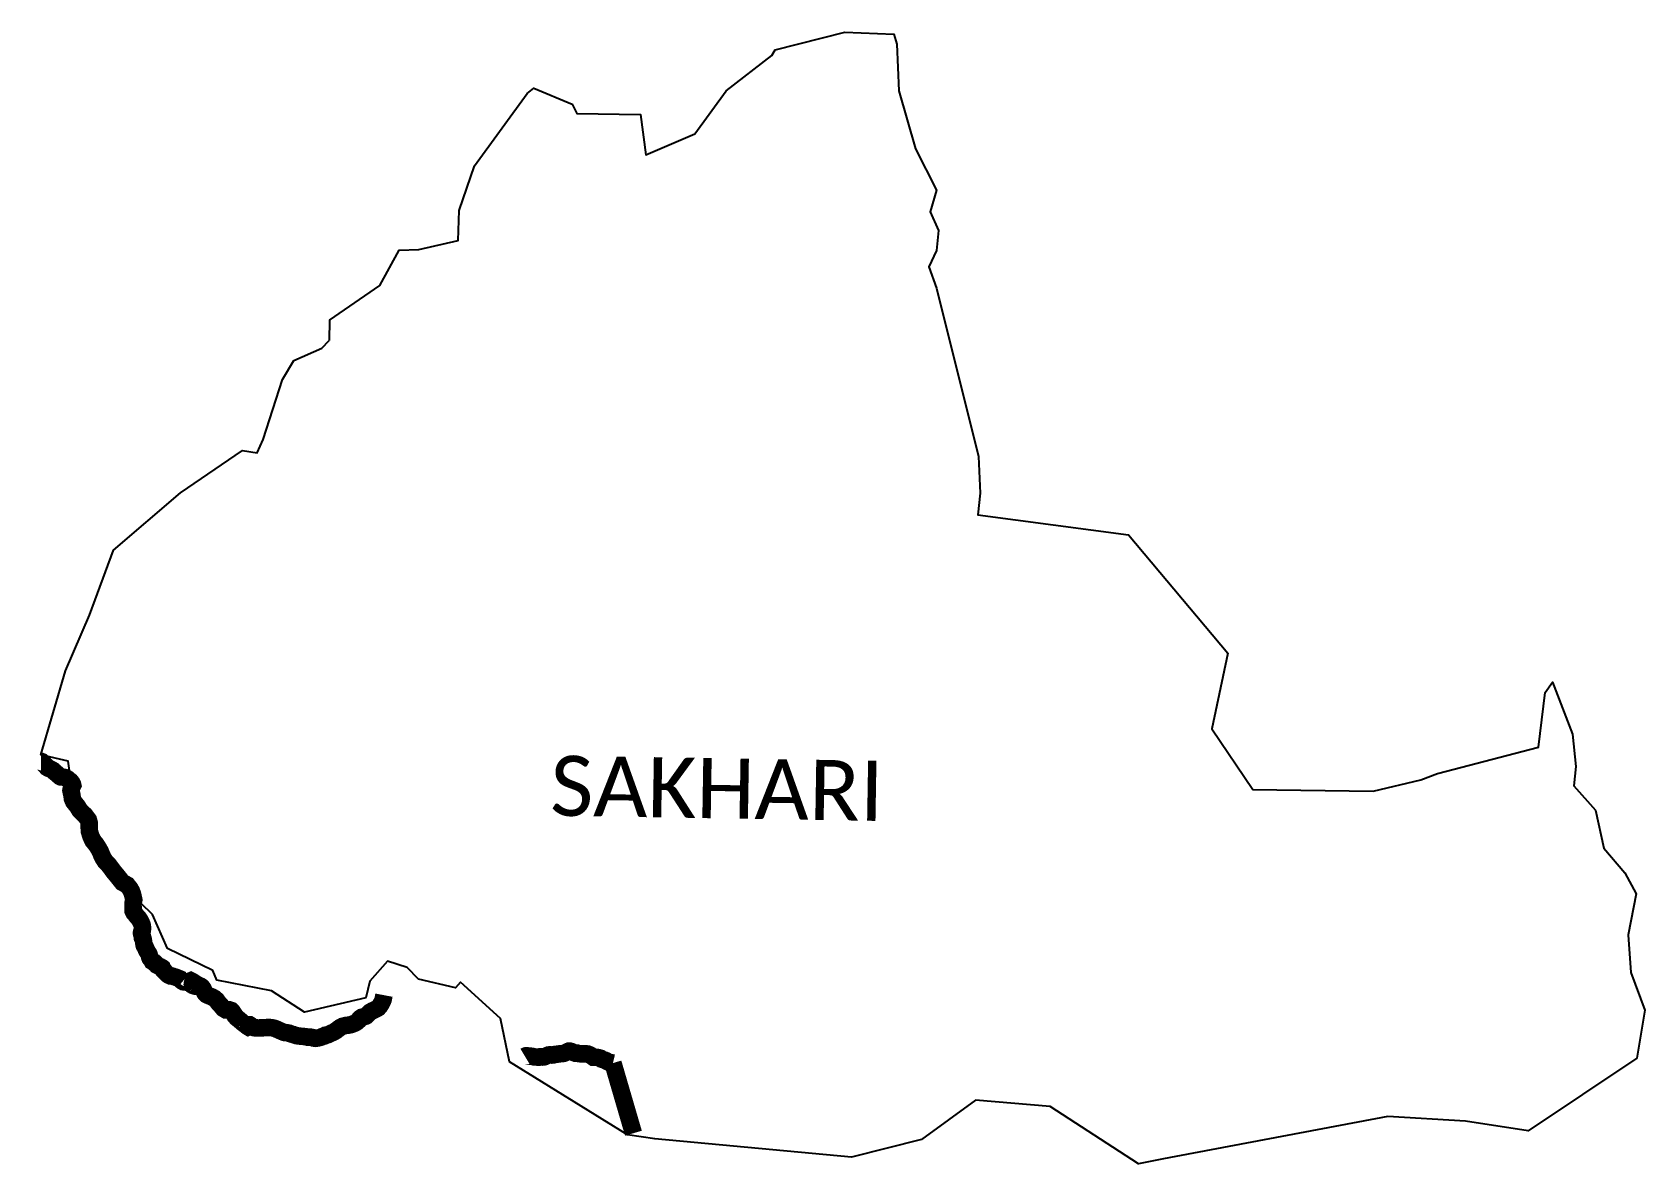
# Model space of a CAD drawing. Header units: metres. Extents: x 291857 to 296460, y 1983505 to 1986737.
import ezdxf

# ---------------------------------------------------------------- set-up
doc = ezdxf.new("R2010")
doc.units = ezdxf.units.M
for name, color, linetype in [('UNPROTECTED', 130, 'Continuous'), ('UNPROTECTED DUE TO CREEK', 150, 'Continuous'), ('village', 3, 'Continuous'), ('VILLAGE NAME', 250, 'Continuous')]:
    doc.layers.add(name, color=color, linetype=linetype)
doc.styles.get("Standard").update_dxf_attribs({"font": 'simplex.shx'})

msp = doc.modelspace()

# ---------------------------------------------------------------- linework, layer by layer
at = {"layer": 'UNPROTECTED', "const_width": 50, "flags": 128}
for points in [[(291881.8, 1984654.2), (291882.7, 1984654.2), (291884.1, 1984653.7), (291885.5, 1984652.4), (291887.6, 1984650.7), (291890.6, 1984647), (291892.5, 1984644.4), (291895.9, 1984641.7), (291896.9, 1984640.6), (291897.5, 1984639.1), (291899, 1984637.2), (291901, 1984636), (291902.9, 1984634.8), (291907.1, 1984633.2), (291909.4, 1984632.4), (291913.1, 1984630.6), (291916.1, 1984628.8), (291918.4, 1984626.3), (291922.1, 1984623), (291926.1, 1984619.9), (291928.8, 1984617.3), (291931, 1984615.6), (291933.4, 1984613.5), (291936.1, 1984611), (291938.6, 1984609.9), (291941.3, 1984609.7), (291943.7, 1984609.5), (291947.9, 1984609), (291950.3, 1984608.4), (291957.7, 1984604.6), (291960.3, 1984602.2), (291966.3, 1984597.5), (291969.8, 1984593), (291972, 1984588.6), (291972.5, 1984586.3), (291971.3, 1984583.9), (291969.8, 1984581.4), (291968.8, 1984577.9), (291967.6, 1984573.4), (291967.2, 1984571.2), (291968.3, 1984565.8), (291969.9, 1984559.3), (291971.5, 1984548), (291975, 1984539.6), (291980, 1984533.2), (291986.2, 1984525.4), (291992.3, 1984515.3), (291997.9, 1984509.3), (292006.9, 1984500.9), (292013.8, 1984491.9), (292017.2, 1984487.1), (292019.3, 1984479.2), (292019.3, 1984467.1), (292020.1, 1984454.1), (292022, 1984448), (292024.4, 1984440.2), (292030.3, 1984427.7), (292037.4, 1984419.2), (292043.9, 1984409.7), (292047.5, 1984403.4), (292051.5, 1984396.3), (292054.6, 1984388), (292058.8, 1984379.1), (292064.8, 1984369.6), (292073.7, 1984360.4), (292080.4, 1984351.7), (292088.9, 1984340), (292100.6, 1984326), (292114.1, 1984308.9), (292127.7, 1984301.5), (292136.1, 1984290.8), (292140.2, 1984283.4), (292143.2, 1984274.8), (292145.1, 1984266.7), (292146.7, 1984259), (292144.9, 1984250.4), (292144.5, 1984242.2), (292144.9, 1984237.9), (292144.5, 1984231.5), (292144.8, 1984227.4), (292147.6, 1984221.7), (292151.5, 1984217.3), (292155.8, 1984211.5), (292160.7, 1984206.3), (292165.3, 1984199.1), (292168.7, 1984192), (292170.6, 1984187), (292171.3, 1984183.9), (292171.8, 1984177.9), (292171.2, 1984172.6), (292170.2, 1984170.4), (292169.6, 1984168.7), (292168.9, 1984166.8), (292168.6, 1984164.8), (292168.8, 1984162.4), (292169.7, 1984160), (292170.6, 1984158), (292170.9, 1984156.3), (292170.8, 1984154.1), (292171.1, 1984151.7), (292172.6, 1984149.6), (292173.6, 1984146.6), (292174.2, 1984143.6), (292174.5, 1984141.2), (292175.2, 1984136.3), (292175.7, 1984131.6), (292176.7, 1984128.1), (292179.8, 1984123.2), (292182.7, 1984116), (292185.6, 1984110.9), (292188.2, 1984107.1), (292190.2, 1984103.5), (292191.3, 1984099), (292192, 1984095.4), (292193.3, 1984092.4), (292196, 1984088.9), (292197.5, 1984087), (292198.7, 1984085.4), (292199.8, 1984083.2), (292202, 1984081.9), (292204.3, 1984080), (292206.7, 1984079.5), (292208.4, 1984077.7), (292212.4, 1984072.7), (292218.7, 1984069.5), (292222.9, 1984067.9), (292226, 1984066.2), (292228.3, 1984064.6), (292229.4, 1984061.9), (292230.8, 1984059), (292234.7, 1984055), (292237.8, 1984051.6), (292243.4, 1984046), (292246.1, 1984044), (292251.3, 1984041.7), (292257.3, 1984041.1), (292261.2, 1984039.6), (292265.2, 1984038.6), (292270, 1984036.8), (292274.7, 1984034.8), (292278.6, 1984033.2), (292280.3, 1984031), (292282.7, 1984028.6), (292284.9, 1984026.8), (292288.4, 1984024.9), (292292.4, 1984024.2), (292296.6, 1984024.1), (292300.6, 1984024.9), (292304.9, 1984026), (292309.7, 1984028.1), (292313.2, 1984026.4), (292317.1, 1984023.8), (292316, 1984022.5), (292314.4, 1984021), (292313.9, 1984019.8), (292313.7, 1984018.8), (292313.6, 1984017.5), (292313.7, 1984016.3), (292314.3, 1984015.3), (292316, 1984014.2), (292319.1, 1984013.2), (292321.7, 1984012.5), (292324.4, 1984012.7), (292327.8, 1984012.9), (292331.1, 1984013.7), (292334.5, 1984013.9), (292337.3, 1984012.6), (292340.3, 1984010.7), (292342.8, 1984007.6), (292344.9, 1984004.4), (292346.5, 1984000.3), (292348.1, 1983996.5), (292350.1, 1983992.9), (292354.8, 1983988.2), (292362.7, 1983984.4), (292370.1, 1983981.7), (292377.1, 1983977.7), (292382.8, 1983972.8), (292388.9, 1983964.3), (292395.6, 1983957.1), (292402.6, 1983948.8), (292409.9, 1983944.4), (292414.9, 1983944.3), (292419.7, 1983944.8), (292424.7, 1983943.1), (292428.8, 1983938.9), (292432.4, 1983933.5), (292435.5, 1983928), (292440.5, 1983922.4), (292448.1, 1983916.3), (292457.6, 1983908.1), (292467.9, 1983900.3), (292470.1, 1983898.4), (292471.6, 1983897.2), (292473.1, 1983896.3), (292474.3, 1983896.9), (292474.8, 1983898.3), (292474.1, 1983899.8), (292474.1, 1983900.9), (292474.5, 1983901.8), (292475.1, 1983902.4), (292476.2, 1983902.5), (292477.4, 1983902.4), (292478.4, 1983901.8), (292481.3, 1983899.1), (292483.1, 1983898.1), (292484.4, 1983897.1), (292485.6, 1983896), (292486.9, 1983895.1), (292488.4, 1983894.5), (292490.4, 1983893.8), (292492.2, 1983893.6), (292494.6, 1983893.7), (292498.2, 1983893.4), (292504.1, 1983893.1), (292510.1, 1983893.7), (292516.4, 1983893.7), (292524.7, 1983894.2), (292534.3, 1983894.5), (292539.4, 1983893.9), (292544.5, 1983893.2), (292549, 1983891.8), (292552.1, 1983890.8), (292555.3, 1983889.3), (292559.4, 1983887.6), (292562.7, 1983885.9), (292567.4, 1983883.9), (292572.1, 1983881.9), (292576.9, 1983880.1), (292580.7, 1983879.6), (292586.3, 1983879.1), (292590.7, 1983878.2), (292594.4, 1983876.4), (292598.6, 1983875.1), (292602.1, 1983874.3), (292605.3, 1983873), (292610.6, 1983871.3), (292617.1, 1983870.2), (292622.6, 1983869.6), (292627.8, 1983869.2), (292632.7, 1983868.7), (292637.5, 1983868.1), (292641.4, 1983867), (292644.2, 1983866.9), (292648.4, 1983867.2), (292652.2, 1983866.8), (292656.8, 1983865.9), (292660, 1983864.3), (292665.1, 1983863.5), (292671.2, 1983864.3), (292678.2, 1983865.8), (292682, 1983867.1), (292684.5, 1983868.5), (292687.4, 1983869.1), (292690.1, 1983869.8), (292691.8, 1983870.6), (292692.7, 1983871.6), (292694.2, 1983872.6), (292696.4, 1983872.9), (292698.9, 1983873.5), (292700.9, 1983873.8), (292702.8, 1983874.6), (292705.6, 1983875.9), (292709.7, 1983878.1), (292714.8, 1983880.2), (292719.3, 1983882.4), (292725.2, 1983886.2), (292730.1, 1983890.1), (292735.9, 1983894.3), (292742.8, 1983898), (292752.6, 1983900.4), (292759.9, 1983901.2), (292766.8, 1983902.7), (292773.4, 1983905), (292779.9, 1983907.9), (292784.7, 1983911.1), (292789.2, 1983915.5), (292791.3, 1983918.7), (292793.8, 1983921.2), (292797.4, 1983923.6), (292803.3, 1983925.1), (292807.5, 1983926.3), (292811, 1983928), (292814.2, 1983931.3), (292817.9, 1983935.1), (292821.8, 1983938.6), (292827.3, 1983941.8), (292833.5, 1983944.6), (292839.1, 1983947.5), (292844.1, 1983950.3), (292848.8, 1983955.6), (292853, 1983962.4), (292855.9, 1983967.8), (292858.4, 1983973.6), (292859.9, 1983981.5), (292860.9, 1983986.8)], [(293263.5, 1983812.1), (293264.5, 1983812.7), (293266.6, 1983813.7), (293267.9, 1983813.9), (293270.3, 1983813.6), (293272.6, 1983812.6), (293275.1, 1983812.5), (293277.9, 1983812.5), (293281.1, 1983812.5), (293284, 1983812.2), (293287, 1983811.5), (293289.4, 1983810.9), (293291.3, 1983810.1), (293293.2, 1983810.1), (293295.8, 1983810.1), (293298.3, 1983809.9), (293300.9, 1983809.4), (293302.3, 1983809.5), (293304, 1983810.2), (293305.6, 1983810.7), (293307.1, 1983811), (293309.6, 1983810.6), (293311.6, 1983810.2), (293313.7, 1983810), (293316.1, 1983810.2), (293319.4, 1983811), (293322.1, 1983812.2), (293324.9, 1983813.5), (293327.5, 1983814.7), (293330.3, 1983815.9), (293333.3, 1983816.3), (293336.8, 1983816.3), (293340.9, 1983815.7), (293343.9, 1983815.8), (293347.1, 1983816.9), (293350.6, 1983817.9), (293353.9, 1983817.8), (293358.4, 1983818.8), (293363.7, 1983819.4), (293369.5, 1983819.7), (293374.4, 1983820.6), (293379.8, 1983822.8), (293384.1, 1983825.1), (293388, 1983826.8), (293392.6, 1983826.8), (293397.5, 1983825.4), (293402.1, 1983823.1), (293406.7, 1983821.3), (293412.4, 1983821.3), (293415.3, 1983820.3), (293418.9, 1983819.6), (293424.3, 1983819.1), (293432.1, 1983819.2), (293437.9, 1983819.3), (293442.8, 1983818.8), (293447.6, 1983816.9), (293451.7, 1983814.7), (293454.2, 1983812.7), (293459.1, 1983809.3), (293464, 1983809.1), (293469.5, 1983809.1), (293474.3, 1983808.1), (293479.1, 1983806.7), (293482.5, 1983803.9), (293487.5, 1983802.4), (293492.4, 1983800.9), (293495.4, 1983799.6), (293498.6, 1983797.3), (293501.8, 1983795.8), (293505.3, 1983794.3), (293509.2, 1983794.2), (293514.6, 1983792.9)]]:
    msp.add_lwpolyline(points, dxfattribs=at)
at = {"layer": 'UNPROTECTED DUE TO CREEK', "const_width": 50, "flags": 128}
msp.add_lwpolyline([(293514.6, 1983792.9), (293573.1, 1983592.6)], dxfattribs=at)
at = {"layer": 'village', "flags": 128}
msp.add_lwpolyline([(292705.2, 1985914.3), (292704.5, 1985856)], dxfattribs=at)
at = {"layer": 'village', "color": 3, "true_color": 0x00ff00}
for points in [[(292705.2, 1985914.3, 0), (292848.9, 1986013.7, 0), (292904.7, 1986114.7, 0), (292960.1, 1986116.4, 0), (293072.8, 1986142.2, 0), (293075.3, 1986227.8, 0), (293119.3, 1986354.8, 0), (293269.7, 1986562.1, 0), (293289.1, 1986576.8, 0), (293398.4, 1986531, 0), (293411.7, 1986504.4, 0), (293593.7, 1986501.5, 0), (293608.5, 1986387, 0), (293748.9, 1986446.4, 0), (293838.1, 1986569.1, 0), (293968.7, 1986669.8, 0), (293978.2, 1986686.9, 0), (294176.5, 1986736.7, 0), (294316.6, 1986731.6, 0), (294325.3, 1986702.2, 0), (294330.8, 1986569.8, 0), (294378.1, 1986403.5, 0), (294438, 1986285.3, 0), (294420.2, 1986224.1, 0), (294444, 1986170.8, 0), (294438.3, 1986113.7, 0), (294416.7, 1986067.2, 0), (294438.8, 1986005.7, 0), (294558, 1985525.5, 0), (294563.2, 1985420.8, 0), (294556.6, 1985358.4, 0), (294986.1, 1985301.4, 0), (295270, 1984963.9, 0), (295224.8, 1984747.6, 0), (295341.3, 1984573.9, 0), (295685, 1984569.8, 0), (295821.2, 1984602, 0), (295868.7, 1984620.2, 0), (296156.7, 1984695, 0), (296176.3, 1984850.7, 0), (296196.6, 1984880.8, 0), (296254, 1984732.6, 0), (296263.6, 1984640, 0), (296258, 1984584.7, 0), (296320, 1984514.8, 0), (296343.2, 1984406.3, 0), (296403.2, 1984335.7, 0), (296435.6, 1984276.6, 0), (296413.4, 1984159.5, 0), (296420.7, 1984051.9, 0)], [(296420.7, 1984051.9, 0), (296460.3, 1983943.9, 0), (296437.7, 1983806.8, 0), (296127.2, 1983599.4, 0), (295948.5, 1983626.9, 0), (295727.2, 1983640.5, 0), (295086.8, 1983519, 0), (295014.6, 1983505.3, 0), (294762.9, 1983669, 0), (294549.4, 1983686.6, 0), (294395.2, 1983574.7, 0), (294195.8, 1983524.4, 0), (293634.7, 1983576.8, 0), (293556, 1983587.6, 0), (293219.2, 1983796.1, 0), (293193.4, 1983920.3, 0), (293079.4, 1984023.9, 0), (293065.3, 1984007.9, 0), (292959.6, 1984032.7, 0), (292927.2, 1984065.5, 0), (292870.8, 1984083.7, 0), (292820.4, 1984026.5, 0), (292809.5, 1983979.5, 0), (292634.5, 1983938.1, 0), (292539.8, 1983998.7, 0), (292383.9, 1984029.4, 0), (292372.7, 1984057.6, 0), (292242.5, 1984120, 0), (292200, 1984217.1, 0), (292134.1, 1984281.3, 0), (291970.1, 1984581.4, 0), (291959.1, 1984654.7, 0), (291881.8, 1984673, 0), (291951.4, 1984913.2, 0), (292020.1, 1985072.3, 0), (292088.6, 1985257.6, 0), (292280.4, 1985421.6, 0), (292457.2, 1985542, 0), (292499.4, 1985535.5, 0), (292516.4, 1985573.5, 0), (292570.9, 1985745.4, 0), (292603.4, 1985799.1, 0), (292683.7, 1985834.4, 0), (292704.5, 1985856, 0)]]:
    msp.add_polyline3d(points, dxfattribs=at)

# ---------------------------------------------------------------- texts
at = {"layer": 'VILLAGE NAME', "insert": (293337.4, 1984671.3), "char_height": 171.752, "attachment_point": 1, "rotation": 359.0691}
msp.add_mtext_dynamic_manual_height_columns('{\\fCalibri|b0|i0|c0|p34;SAKHARI}', width=1273.44, gutter_width=858.8, heights=[0], dxfattribs=at)

doc.saveas('drawing.dxf')
